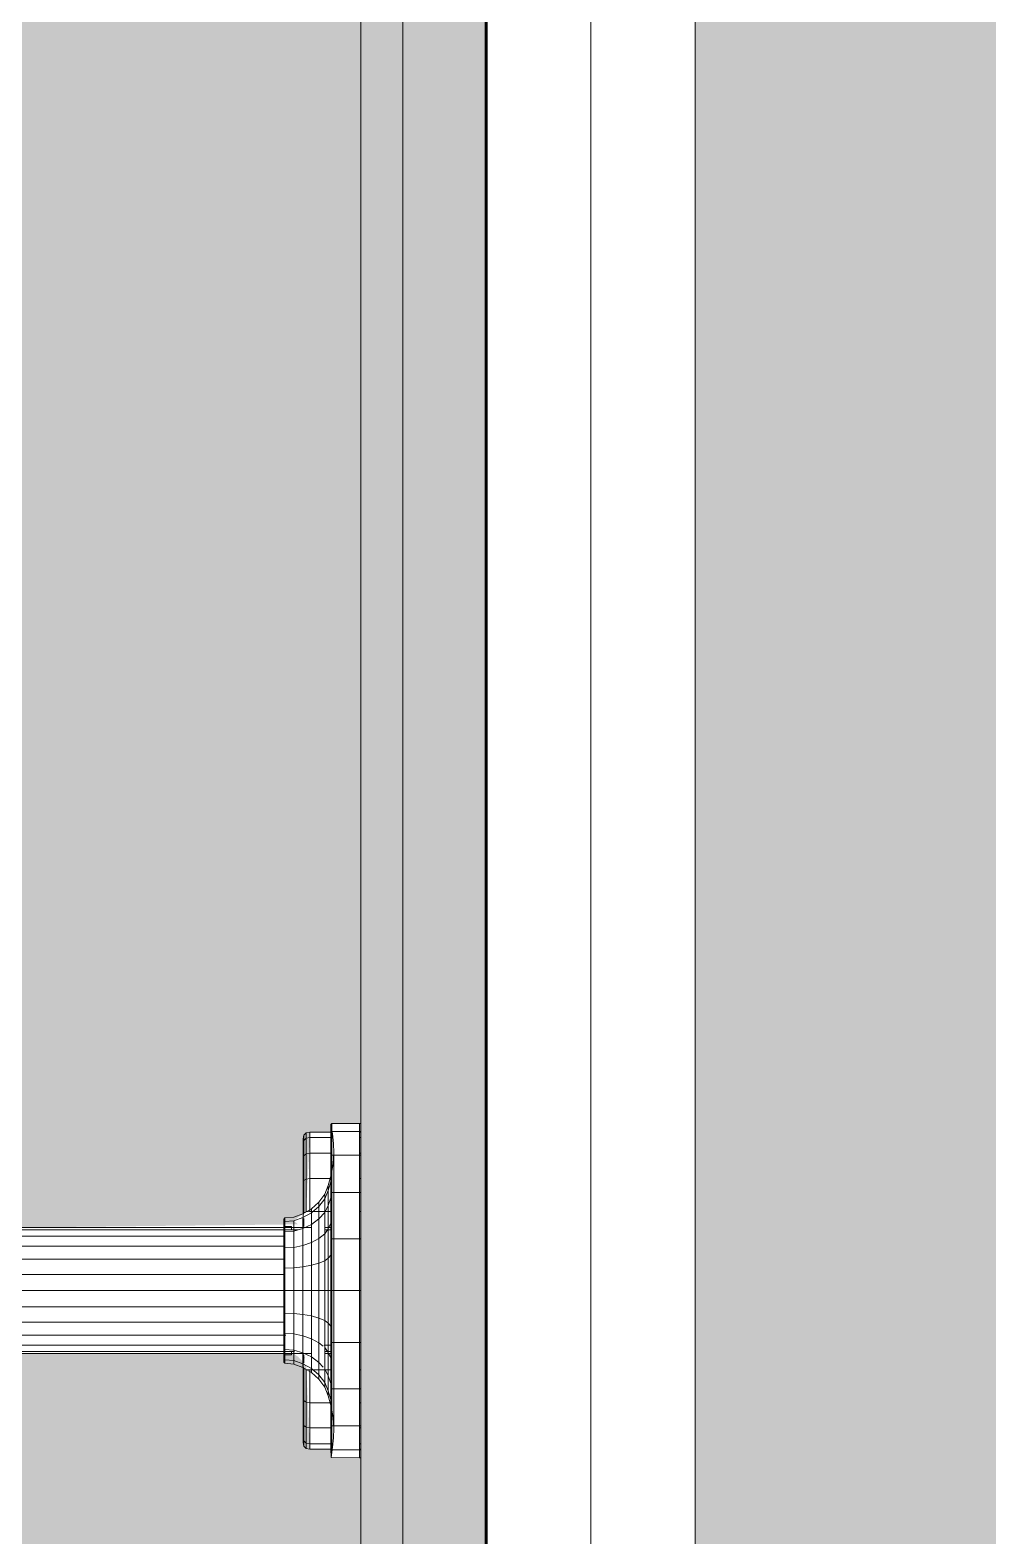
# Model space of a CAD drawing. Header units: inches. Extents: x -4105 to -1989, y 10980 to 12341.
# Drawn here: x -2922.05 to -2916.32, y 11464.13 to 11473.14 of the extents above; entities that cross this region are included whole.
import ezdxf

# ---------------------------------------------------------------- set-up
doc = ezdxf.new("R2010")
doc.units = ezdxf.units.IN
doc.header["$MEASUREMENT"] = 0
for name, color, linetype, lineweight in [('A-WALL', 113, 'Continuous', 18), ('A-WALL-PATT-1', 111, 'Continuous', 9), ('G-IMPT', 8, 'Continuous', 9), ('I-WALL-2', 2, 'Continuous', 60), ('P-SANR-FIXT', 6, 'Continuous', 9)]:
    doc.layers.add(name, color=color, linetype=linetype, lineweight=lineweight)
pattern_1 = [(0, (0, 0), (20.48, 5.12), [0.845, -14.515, 0.845, -14.515, -81.92]), (0, (0, 0), (20.48, 5.12), [-30.72, 0.845, -29.875, 0.845, -14.515, -35.84]), (0, (0, 0), (20.48, 5.12), [-76.8, 0.845, -9.395, 0.845, -24.755]), (120, (7.68, 2.56), (-14.67405, 15.1762003), [0.845, -14.515, 0.845, -14.515, -81.92]), (120, (7.68, 2.56), (-14.67405, 15.1762003), [-30.72, 0.845, -29.875, 0.845, -14.515, -35.84]), (120, (7.68, 2.56), (-14.67405, 15.1762003), [-76.8, 0.845, -9.395, 0.845, -24.755]), (240, (10.24, 12.8), (-5.80595, -20.2962003), [0.845, -14.515, 0.845, -14.515, -81.92]), (240, (10.24, 12.8), (-5.80595, -20.2962003), [-30.72, 0.845, -29.875, 0.845, -14.515, -35.84]), (240, (10.24, 12.8), (-5.80595, -20.2962003), [-76.8, 0.845, -9.395, 0.845, -24.755])]

# ---------------------------------------------------------------- blocks, each defined once
blk = doc.blocks.new('Plbg-Sink Wall Mounted-UH - T11839_dwg-791503-ENLARGED FLOOR PLAN - 1ST FLOOR PLAN - EAST')
at = {"layer": 'G-IMPT'}
for p, q in [((-4.5406, 1.0006), (-4.5477, 1.0006)), ((-4.5477, 0.9925), (-4.5477, 1.0006)), ((-4.5406, 1.0006), (-4.3707, 0.9981)), ((-4.5406, 0.9516), (-4.5406, 1.0006)), ((-4.3707, 0.9981), (-4.379, 0.9372)), ((-4.374, 0.9516), (-4.3707, 0.9981)), ((-4.3707, 0.9981), (-4.369, 0.9454)), ((-4.3707, 0.9981), (-4.369, 0.9454)), ((-4.5393, 0.9485), (-4.5489, 0.9485)), ((-4.5393, 0.9162), (-4.5489, 0.9162)), ((-4.5393, 0.9162), (-4.5489, 0.9162)), ((-4.5477, 0.9439), (-4.5477, 0.9516)), ((-4.5477, 0.9516), (-4.5406, 0.9516)), ((-4.5477, 0.9439), (-4.5477, 0.9516)), ((-4.5477, 0.9516), (-4.5406, 0.9516)), ((-4.5406, 0.9516), (-4.374, 0.9516)), ((-4.5406, 0.9516), (-4.5406, 0.8095)), ((-4.379, 0.9372), (-4.3847, 0.8809)), ((-4.374, 0.9516), (-4.369, 0.9454)), ((-4.374, 0.9516), (-4.374, 0.8095)), ((-4.374, 0.9516), (-4.374, 0.8095)), ((-4.374, 0.9516), (-4.369, 0.9454)), ((-4.369, 0.8042), (-4.374, 0.9516)), ((-4.374, 0.9516), (-4.369, 0.9454)), ((-4.2438, 0.9485), (-4.374, 0.9485)), ((-4.2438, 0.9162), (-4.374, 0.9162)), ((-4.369, 0.9454), (-4.369, 0.8042)), ((-4.369, 0.8042), (-4.369, 0.9454)), ((-4.2438, 0.9485), (-4.2216, 0.944)), ((-4.2438, 0.9485), (-4.2438, 0.9162)), ((-4.2438, 0.9162), (-4.2216, 0.9119)), ((-4.2438, 0.9162), (-4.2438, 0.8215)), ((-4.2438, 0.9162), (-4.2216, 0.9119)), ((-4.2216, 0.944), (-4.2082, 0.9306)), ((-4.2216, 0.9119), (-4.2216, 0.944)), ((-4.2216, 0.944), (-4.2216, 0.9119)), ((-4.2216, 0.9119), (-4.2216, 0.8176)), ((-4.2216, 0.9119), (-4.2082, 0.8989)), ((-4.2216, 0.8176), (-4.2216, 0.9119)), ((-4.2216, 0.9119), (-4.2082, 0.8989)), ((-4.2082, 0.9306), (-4.2038, 0.9082)), ((-4.2082, 0.9306), (-4.2082, 0.8989)), ((-4.2082, 0.9306), (-4.2082, 0.8989)), ((-4.2038, 0.8772), (-4.2038, 0.9082)), ((-4.2038, 0.9082), (-4.2038, 0.8772)), ((-4.2038, 0.9082), (-4.2038, 0.888)), ((-4.5393, 0.8215), (-4.5489, 0.8215)), ((-4.5393, 0.8215), (-4.5489, 0.8215)), ((-4.3847, 0.8809), (-4.3862, 0.8244)), ((-4.3862, 0.784), (-4.3862, 0.8244)), ((-4.3862, 0.8244), (-4.3822, 0.7583)), ((-4.3862, 0.8244), (-4.3862, 0.784)), ((-4.2438, 0.8215), (-4.374, 0.8215)), ((-4.2438, 0.8215), (-4.2216, 0.8176)), ((-4.2438, 0.8215), (-4.2438, 0.6707)), ((-4.2438, 0.8215), (-4.2216, 0.8176)), ((-4.2216, 0.8176), (-4.2216, 0.6675)), ((-4.2216, 0.8176), (-4.2082, 0.8059)), ((-4.2216, 0.6675), (-4.2216, 0.8176)), ((-4.2216, 0.8176), (-4.2082, 0.8059)), ((-4.2082, 0.8989), (-4.2038, 0.8772)), ((-4.2082, 0.8989), (-4.2082, 0.8059)), ((-4.2082, 0.8059), (-4.2082, 0.8989)), ((-4.2082, 0.8989), (-4.2038, 0.8772)), ((-4.2038, 0.8578), (-4.2038, 0.888)), ((-4.2038, 0.888), (-4.2038, 0.8578)), ((-4.2038, 0.8772), (-4.2038, 0.7865)), ((-4.2038, 0.7865), (-4.2038, 0.8772)), ((-4.2038, 0.8772), (-4.2038, 0.8578)), ((-4.2038, 0.8772), (-4.2038, 0.8578)), ((-4.2038, 0.3769), (-4.2038, 0.8578)), ((-4.2038, 0.8578), (-4.2038, 0.769)), ((-4.2038, 0.8578), (-4.2038, 0.3769)), ((-4.2038, 0.8578), (-4.2038, 0.769)), ((-4.5477, 0.8029), (-4.5477, 0.8095)), ((-4.5477, 0.8095), (-4.5406, 0.8095)), ((-4.5477, 0.8029), (-4.5477, 0.8095)), ((-4.5477, 0.8095), (-4.5406, 0.8095)), ((-4.5406, 0.8095), (-4.374, 0.8095)), ((-4.5406, 0.8095), (-4.5406, 0.5881)), ((-4.3862, 0.784), (-4.3862, 0.6669)), ((-4.3862, 0.6669), (-4.3862, 0.784)), ((-4.3822, 0.7583), (-4.3704, 0.6937)), ((-4.374, 0.8095), (-4.374, 0.5881)), ((-4.374, 0.8095), (-4.369, 0.8042)), ((-4.374, 0.8095), (-4.369, 0.8042)), ((-4.369, 0.5843), (-4.369, 0.8042)), ((-4.369, 0.8042), (-4.369, 0.5843)), ((-4.2082, 0.8059), (-4.2038, 0.7865)), ((-4.2082, 0.8059), (-4.2082, 0.658)), ((-4.2082, 0.658), (-4.2082, 0.8059)), ((-4.2082, 0.8059), (-4.2038, 0.7865)), ((-4.2038, 0.7865), (-4.2038, 0.6422)), ((-4.2038, 0.6422), (-4.2038, 0.7865)), ((-4.2038, 0.7865), (-4.2038, 0.769)), ((-4.2038, 0.7865), (-4.2038, 0.769)), ((-4.2038, 0.6279), (-4.2038, 0.769)), ((-4.2038, 0.769), (-4.2038, 0.3769)), ((-4.2038, 0.6279), (-4.2038, 0.769)), ((-4.2038, 0.3769), (-4.2038, 0.769)), ((-4.5393, 0.6707), (-4.5489, 0.6707)), ((-4.5393, 0.6707), (-4.5489, 0.6707)), ((-4.3862, 0.6669), (-4.3862, 0.4846)), ((-4.3862, 0.4846), (-4.3862, 0.6669)), ((-4.2438, 0.6707), (-4.374, 0.6707)), ((-4.3704, 0.6937), (-4.3533, 0.6293)), ((-4.3704, 0.6597), (-4.3704, 0.6937)), ((-4.3704, 0.6937), (-4.3704, 0.6597)), ((-4.3704, 0.6597), (-4.3533, 0.5985)), ((-4.3704, 0.6597), (-4.3704, 0.5612)), ((-4.3704, 0.5612), (-4.3704, 0.6597)), ((-4.3704, 0.6597), (-4.3533, 0.5985)), ((-4.2438, 0.6707), (-4.2216, 0.6675)), ((-4.2438, 0.6707), (-4.2438, 0.4743)), ((-4.2216, 0.6675), (-4.2216, 0.472)), ((-4.2216, 0.6675), (-4.2082, 0.658)), ((-4.2216, 0.6675), (-4.2082, 0.658)), ((-4.2082, 0.658), (-4.2038, 0.6422)), ((-4.2082, 0.658), (-4.2082, 0.4653)), ((-4.2082, 0.4653), (-4.2082, 0.658)), ((-4.2082, 0.658), (-4.2038, 0.6422)), ((-4.2038, 0.6422), (-4.2038, 0.4541)), ((-4.2038, 0.4541), (-4.2038, 0.6422)), ((-4.2038, 0.6422), (-4.2038, 0.6279)), ((-4.2038, 0.6422), (-4.2038, 0.6279)), ((-4.5477, 0.5834), (-4.5477, 0.5881)), ((-4.5477, 0.5881), (-4.5406, 0.5881)), ((-4.5477, 0.5834), (-4.5477, 0.5881)), ((-4.5477, 0.5881), (-4.5406, 0.5881)), ((-4.5406, 0.5881), (-4.374, 0.5881)), ((-4.5406, 0.5881), (-4.5406, 0.3092)), ((-4.374, 0.5881), (-4.369, 0.5843)), ((-4.374, 0.5881), (-4.369, 0.5843)), ((-4.374, 0.5881), (-4.374, 0.3092)), ((-4.3704, 0.5612), (-4.3533, 0.5091)), ((-4.3704, 0.5612), (-4.3704, 0.4077)), ((-4.3704, 0.4077), (-4.3704, 0.5612)), ((-4.3704, 0.5612), (-4.3533, 0.5091)), ((-4.369, 0.5843), (-4.369, 0.3072)), ((-4.369, 0.3769), (-4.369, 0.5843)), ((-4.3533, 0.6293), (-4.3323, 0.5773)), ((-4.3533, 0.5985), (-4.3533, 0.6293)), ((-4.3533, 0.6293), (-4.3533, 0.5985)), ((-4.3533, 0.5985), (-4.3323, 0.5491)), ((-4.3533, 0.5985), (-4.3533, 0.5091)), ((-4.3533, 0.5091), (-4.3533, 0.5985)), ((-4.3533, 0.5985), (-4.3323, 0.5491)), ((-4.3323, 0.5773), (-4.2975, 0.5302)), ((-4.3323, 0.5491), (-4.3323, 0.5773)), ((-4.3323, 0.5773), (-4.3323, 0.5491)), ((-4.3323, 0.5491), (-4.2975, 0.5043)), ((-4.3323, 0.5491), (-4.3323, 0.4671)), ((-4.3323, 0.4671), (-4.3323, 0.5491)), ((-4.3323, 0.5491), (-4.2975, 0.5043)), ((-4.2038, 0.444), (-4.2038, 0.6279)), ((-4.2038, 0.3769), (-4.2038, 0.6279)), ((-4.2038, 0.444), (-4.2038, 0.6279)), ((-4.2038, 0.3769), (-4.2038, 0.6279)), ((-4.5393, 0.4743), (-4.5489, 0.4743)), ((-4.5393, 0.4743), (-4.5489, 0.4743)), ((-4.3862, 0.4846), (-4.3862, 0.2547)), ((-4.3862, 0.3423), (-4.3862, 0.4846)), ((-4.2438, 0.4743), (-4.374, 0.4743)), ((-4.3533, 0.5091), (-4.3323, 0.4671)), ((-4.3533, 0.5091), (-4.3533, 0.3699)), ((-4.3533, 0.3769), (-4.3533, 0.5091)), ((-4.3533, 0.5091), (-4.3323, 0.4671)), ((-4.3323, 0.4671), (-4.3323, 0.3394)), ((-4.3236, 0.4575), (-4.2975, 0.429)), ((-4.2975, 0.5302), (-4.2527, 0.4902)), ((-4.2975, 0.5043), (-4.2975, 0.5302)), ((-4.2975, 0.5302), (-4.2975, 0.5043)), ((-4.2975, 0.5043), (-4.2527, 0.4662)), ((-4.2975, 0.5043), (-4.2975, 0.429)), ((-4.2975, 0.429), (-4.2975, 0.5043)), ((-4.2975, 0.5043), (-4.2527, 0.4662)), ((-4.2527, 0.4902), (-4.2012, 0.4594)), ((-4.2527, 0.4662), (-4.2527, 0.4902)), ((-4.2527, 0.4902), (-4.2527, 0.4662)), ((-4.2527, 0.4662), (-4.2012, 0.4369)), ((-4.2527, 0.4662), (-4.2527, 0.3966)), ((-4.2527, 0.4662), (-4.2012, 0.4369)), ((-4.2438, 0.4743), (-4.2216, 0.472)), ((-4.2216, 0.472), (-4.2082, 0.4653)), ((-4.2216, 0.472), (-4.2082, 0.4653)), ((-4.2082, 0.4653), (-4.2038, 0.4541)), ((-4.2082, 0.4653), (-4.2038, 0.4541)), ((-4.2038, 0.4541), (-4.2038, 0.3769)), ((-4.2038, 0.3769), (-4.2038, 0.4541)), ((-4.2012, 0.4594), (-4.1469, 0.4402)), ((-4.2012, 0.4369), (-4.2012, 0.4594)), ((-4.2012, 0.4594), (-4.2012, 0.4369)), ((-4.548, 0.3639), (-4.548, 0.3769)), ((-4.3323, 0.3769), (-4.374, 0.3769)), ((-4.3323, 0.3639), (-4.374, 0.3639)), ((-4.3704, 0.4077), (-4.3533, 0.3699)), ((-4.3704, 0.4077), (-4.3704, 0.2144)), ((-4.3704, 0.3769), (-4.3704, 0.4077)), ((-4.3704, 0.4077), (-4.3565, 0.3769)), ((-4.3533, 0.3699), (-4.3323, 0.3394)), ((-4.3533, 0.3699), (-4.3533, 0.1945)), ((-4.2975, 0.429), (-4.2527, 0.3966)), ((-4.2975, 0.429), (-4.2975, 0.3117)), ((-4.2527, 0.3966), (-4.2012, 0.3717)), ((-4.2527, 0.3966), (-4.2527, 0.2881)), ((-1.2172, 0.3769), (-4.2507, 0.3769)), ((-4.2082, 0.4315), (-4.2082, 0.3845)), ((-4.2082, 0.3845), (-4.2082, 0.4315)), ((-4.2038, 0.3769), (-4.2038, 0.444)), ((-4.2038, 0.3769), (-4.2038, 0.444)), ((-4.2038, 0.3769), (-4.2038, 0.444)), ((-4.2038, 0.3769), (-4.2038, 0.444)), ((-4.2012, 0.4369), (-4.1469, 0.4186)), ((-4.2012, 0.4369), (-4.2012, 0.3717)), ((-4.2012, 0.4369), (-4.1469, 0.4186)), ((-4.2012, 0.3717), (-4.1469, 0.3561)), ((-4.2012, 0.3717), (-4.2012, 0.27)), ((-1.2153, 0.3639), (-4.1522, 0.3639)), ((-4.1469, 0.4402), (-4.0933, 0.4346)), ((-4.1469, 0.4186), (-4.1469, 0.4402)), ((-4.1469, 0.4402), (-4.1469, 0.4186)), ((-4.1469, 0.4186), (-4.0933, 0.4133)), ((-4.1469, 0.4186), (-4.1469, 0.3561)), ((-4.1469, 0.3769), (-4.1469, 0.4186)), ((-4.1469, 0.4186), (-4.0933, 0.4133)), ((-4.1328, 0.3643), (-4.1328, 0.3831)), ((-4.0942, 0.3831), (-4.1328, 0.3831)), ((-4.0942, 0.3643), (-4.1328, 0.3643)), ((-4.0876, 0.3892), (-4.0942, 0.3831)), ((-4.0942, 0.3643), (-4.0942, 0.3831)), ((-4.0876, 0.3701), (-4.0942, 0.3643)), ((-4.0933, 0.4346), (-4.0876, 0.4285)), ((-4.0933, 0.4133), (-4.0933, 0.4346)), ((-4.0933, 0.4346), (-4.0933, 0.4133)), ((-4.0933, 0.4346), (-4.0876, 0.4075)), ((-4.0933, 0.4133), (-4.0933, 0.3516)), ((-4.0933, 0.4133), (-4.0876, 0.4075)), ((-4.0933, 0.4133), (-4.0876, 0.4075)), ((-4.0933, 0.3769), (-4.0933, 0.4133)), ((-4.0876, 0.4075), (-4.0876, 0.4285)), ((-4.0876, 0.4285), (-4.0876, 0.4075)), ((-4.0876, 0.3892), (-4.0876, 0.4285)), ((-4.0876, 0.3769), (-4.0876, 0.4075)), ((-4.0876, 0.4075), (-4.0876, 0.3466)), ((-4.0876, 0.4075), (-4.0876, 0.3701)), ((-4.0876, 0.4075), (-4.0876, 0.3769)), ((-4.0876, 0.3701), (-4.0876, 0.3892)), ((-4.0876, 0.3892), (-4.0876, 0.3701)), ((-4.0876, 0.3701), (-4.0876, 0.3149)), ((-4.5477, 0.3067), (-4.5477, 0.3092)), ((-4.5477, 0.3092), (-4.5406, 0.3092)), ((-4.5477, 0.2906), (-4.5477, 0.3067)), ((-4.5406, 0.3092), (-4.374, 0.3092)), ((-4.5406, 0.3092), (-4.5406, 0)), ((-4.3298, 0.3264), (-4.374, 0.3264)), ((-4.374, 0.3092), (-4.369, 0.3072)), ((-4.374, 0.3092), (-4.374, 0)), ((-4.369, 0.3072), (-4.369, 0)), ((-4.3323, 0.3394), (-4.3323, 0.1784)), ((-4.3236, 0.3324), (-4.2975, 0.3117)), ((-4.2975, 0.3117), (-4.2527, 0.2881)), ((-4.2975, 0.3117), (-4.2975, 0.1638)), ((-4.2527, 0.2881), (-4.2012, 0.27)), ((-4.2527, 0.2881), (-4.2527, 0.1515)), ((-4.1469, 0.3561), (-4.0933, 0.3516)), ((-4.1469, 0.3561), (-4.1469, 0.2587)), ((-4.0876, 0.3149), (-4.0942, 0.3099)), ((-4.0933, 0.3516), (-4.0876, 0.3466)), ((-4.0933, 0.3516), (-4.0933, 0.2555)), ((-1.2135, 0.3264), (-4.0933, 0.3264)), ((-4.0876, 0.3466), (-4.0876, 0.2518)), ((-4.0876, 0.3466), (-4.0876, 0.3149)), ((-4.0876, 0.3149), (-4.0876, 0.2288)), ((-4.3862, 0.2547), (-4.3862, 0)), ((-4.3704, 0.2144), (-4.3533, 0.1945)), ((-4.3704, 0.2144), (-4.3704, 0)), ((-4.3533, 0.1945), (-4.3323, 0.1784)), ((-4.3533, 0.1945), (-4.3533, 0)), ((-4.2012, 0.27), (-4.1469, 0.2587)), ((-4.2012, 0.27), (-4.2012, 0.142)), ((-4.1469, 0.2587), (-4.0933, 0.2555)), ((-4.1469, 0.2587), (-4.1469, 0.136)), ((-1.212, 0.2664), (-4.0992, 0.2664)), ((-4.0876, 0.2288), (-4.0942, 0.2252)), ((-4.0933, 0.2555), (-4.0876, 0.2518)), ((-4.0933, 0.2555), (-4.0933, 0.1343)), ((-1.2109, 0.1885), (-4.0933, 0.1885)), ((-4.0876, 0.2518), (-4.0876, 0.1324)), ((-4.0876, 0.2518), (-4.0876, 0.2288)), ((-4.0876, 0.2288), (-4.0876, 0.1203)), ((-4.3323, 0.1784), (-4.2975, 0.1638)), ((-4.3323, 0.1784), (-4.3323, 0)), ((-4.2975, 0.1638), (-4.2527, 0.1515)), ((-4.2975, 0.1638), (-4.2975, 0)), ((-4.2527, 0.1515), (-4.2012, 0.142)), ((-4.2527, 0.1515), (-4.2527, 0)), ((-4.2012, 0.142), (-4.1469, 0.136)), ((-4.2012, 0.142), (-4.2012, 0)), ((-4.1469, 0.136), (-4.0933, 0.1343)), ((-4.1469, 0.136), (-4.1469, 0)), ((-4.0876, 0.1203), (-4.0942, 0.1184)), ((-4.0933, 0.1343), (-4.0876, 0.1324)), ((-4.0933, 0.1343), (-4.0933, 0)), ((-4.0876, 0.1324), (-4.0933, 0)), ((-1.2101, 0.0975), (-4.0933, 0.0975)), ((-4.0876, 0.1324), (-4.0876, 0)), ((-4.0876, 0.1324), (-4.0876, 0.1203)), ((-4.0876, 0.1203), (-4.0876, 0)), ((-4.2527, 0), (-4.2012, 0)), ((-4.2012, 0), (-4.1469, 0)), ((-4.2012, 0), (-4.2012, -0.142)), ((-4.1469, 0), (-4.0933, 0)), ((-4.1469, 0), (-4.1469, -0.136)), ((-4.0876, 0), (-4.0942, 0)), ((-4.0933, 0), (-4.0933, -0.1343)), ((-4.0933, 0), (-4.0876, 0)), ((-1.2099, 0), (-4.0933, 0)), ((-4.0876, 0), (-4.0876, -0.1324)), ((-4.0876, 0), (-4.0876, -0.1203)), ((-4.5477, 0), (-4.5406, 0)), ((-4.5406, 0), (-4.374, 0)), ((-4.5406, 0), (-4.5406, -0.3092)), ((-4.3862, 0), (-4.3862, -0.2547)), ((-4.374, 0), (-4.369, 0)), ((-4.374, 0), (-4.374, -0.3092)), ((-4.3704, 0), (-4.3533, 0)), ((-4.3704, 0), (-4.3704, -0.2144)), ((-4.369, 0), (-4.369, -0.3072)), ((-4.3533, 0), (-4.3323, 0)), ((-4.3533, 0), (-4.3533, -0.1945)), ((-4.3323, 0), (-4.2975, 0)), ((-4.3323, 0), (-4.3323, -0.1784)), ((-4.2975, 0), (-4.2527, 0)), ((-4.2975, 0), (-4.2975, -0.1638)), ((-4.2527, 0), (-4.2527, -0.1515)), ((-4.3533, -0.1945), (-4.3323, -0.1784)), ((-4.3323, -0.1784), (-4.2975, -0.1638)), ((-4.3323, -0.1784), (-4.3323, -0.3394)), ((-4.2975, -0.1638), (-4.2527, -0.1515)), ((-4.2975, -0.1638), (-4.2975, -0.3117)), ((-4.2527, -0.1515), (-4.2012, -0.142)), ((-4.2527, -0.1515), (-4.2527, -0.2881)), ((-4.2012, -0.142), (-4.1469, -0.136)), ((-4.2012, -0.142), (-4.2012, -0.27)), ((-4.1469, -0.136), (-4.0933, -0.1343)), ((-4.1469, -0.136), (-4.1469, -0.2587)), ((-4.0876, -0.1203), (-4.0942, -0.1184)), ((-1.2101, -0.0975), (-4.0933, -0.0975)), ((-4.0933, -0.1343), (-4.0876, -0.1324)), ((-4.0933, -0.1343), (-4.0933, -0.2555)), ((-4.0876, -0.1203), (-4.0876, -0.2288)), ((-4.0876, -0.1324), (-4.0876, -0.1203)), ((-4.0876, -0.1324), (-4.0876, -0.2518)), ((-4.3862, -0.2547), (-4.3862, -0.4846)), ((-4.3704, -0.2144), (-4.3533, -0.1945)), ((-4.3704, -0.2144), (-4.3704, -0.4077)), ((-4.3533, -0.1945), (-4.3533, -0.3699)), ((-4.2527, -0.2881), (-4.2012, -0.27)), ((-4.2012, -0.27), (-4.1469, -0.2587)), ((-4.2012, -0.27), (-4.2012, -0.3717)), ((-4.1469, -0.2587), (-4.0933, -0.2555)), ((-4.1469, -0.2587), (-4.1469, -0.3561)), ((-4.0876, -0.2288), (-4.0942, -0.2252)), ((-1.2109, -0.1885), (-4.0933, -0.1885)), ((-4.0933, -0.2555), (-4.0876, -0.2518)), ((-4.0933, -0.2555), (-4.0933, -0.3516)), ((-1.212, -0.2664), (-4.0933, -0.2664)), ((-4.0876, -0.2288), (-4.0876, -0.3149)), ((-4.0876, -0.2518), (-4.0876, -0.2288)), ((-4.0876, -0.2518), (-4.0876, -0.3466)), ((-4.5477, -0.2906), (-4.5477, -0.3067)), ((-4.5477, -0.3067), (-4.5477, -0.3092)), ((-4.5477, -0.3092), (-4.5406, -0.3092)), ((-4.5406, -0.3092), (-4.374, -0.3092)), ((-4.5406, -0.3092), (-4.5406, -0.5881)), ((-4.3862, -0.4846), (-4.3862, -0.3092)), ((-4.374, -0.3092), (-4.369, -0.3072)), ((-4.374, -0.3092), (-4.374, -0.5881)), ((-4.369, -0.3072), (-4.369, -0.5843)), ((-4.3533, -0.3699), (-4.3323, -0.3394)), ((-4.3323, -0.3394), (-4.2975, -0.3117)), ((-4.3323, -0.3394), (-4.3323, -0.4671)), ((-4.2975, -0.3117), (-4.2527, -0.2881)), ((-4.2975, -0.3117), (-4.2975, -0.429)), ((-4.2527, -0.2881), (-4.2527, -0.3966)), ((-4.2012, -0.3717), (-4.1469, -0.3561)), ((-4.1469, -0.3561), (-4.0933, -0.3516)), ((-4.1469, -0.3561), (-4.1469, -0.4186)), ((-4.0876, -0.3149), (-4.0942, -0.3099)), ((-1.2135, -0.3264), (-4.0933, -0.3264)), ((-4.0933, -0.3516), (-4.0876, -0.3466)), ((-4.0933, -0.3516), (-4.0933, -0.4133)), ((-4.0876, -0.3149), (-4.0876, -0.3701)), ((-4.0876, -0.3466), (-4.0876, -0.3149)), ((-4.0876, -0.3466), (-4.0876, -0.4075)), ((-4.548, -0.3769), (-4.548, -0.3639)), ((-4.3323, -0.3639), (-4.374, -0.3639)), ((-4.3323, -0.3769), (-4.374, -0.3769)), ((-4.369, -0.5843), (-4.3728, -0.3769)), ((-4.3704, -0.4077), (-4.3533, -0.3699)), ((-4.3704, -0.4077), (-4.3565, -0.3769)), ((-4.3704, -0.4077), (-4.3704, -0.3769)), ((-4.3704, -0.4077), (-4.3704, -0.5612)), ((-4.3704, -0.5612), (-4.3704, -0.4077)), ((-4.369, -0.5843), (-4.369, -0.3769)), ((-4.3533, -0.3699), (-4.3533, -0.5091)), ((-4.3533, -0.5091), (-4.3533, -0.3769)), ((-4.3323, -0.4671), (-4.2975, -0.429)), ((-4.2975, -0.429), (-4.2527, -0.3966)), ((-4.2975, -0.429), (-4.2975, -0.5043)), ((-4.2975, -0.5043), (-4.2975, -0.429)), ((-4.2527, -0.3966), (-4.2012, -0.3717)), ((-4.2527, -0.3966), (-4.2527, -0.4662)), ((-4.2527, -0.4662), (-4.2012, -0.4369)), ((-1.2172, -0.3769), (-4.2507, -0.3769)), ((-4.2082, -0.3845), (-4.2082, -0.4315)), ((-4.2082, -0.4315), (-4.2082, -0.3845)), ((-4.2038, -0.3769), (-4.2038, -0.4541)), ((-4.2038, -0.4541), (-4.2038, -0.3769)), ((-4.2038, -0.3769), (-4.2038, -0.8578)), ((-4.2038, -0.8578), (-4.2038, -0.3769)), ((-4.2038, -0.3769), (-4.2038, -0.444)), ((-4.2038, -0.3769), (-4.2038, -0.444)), ((-4.2038, -0.3769), (-4.2038, -0.6279)), ((-4.2038, -0.3769), (-4.2038, -0.769)), ((-4.2038, -0.3769), (-4.2038, -0.444)), ((-4.2038, -0.3769), (-4.2038, -0.444)), ((-4.2038, -0.3769), (-4.2038, -0.6279)), ((-4.2038, -0.3769), (-4.2038, -0.769)), ((-4.2038, -0.444), (-4.2038, -0.6279)), ((-4.2038, -0.444), (-4.2038, -0.6279)), ((-4.2012, -0.3717), (-4.2012, -0.4369)), ((-4.2012, -0.4369), (-4.1469, -0.4186)), ((-4.2012, -0.4594), (-4.1469, -0.4402)), ((-1.2153, -0.3639), (-4.174, -0.3639)), ((-4.1469, -0.4186), (-4.1469, -0.3769)), ((-4.1469, -0.4186), (-4.0933, -0.4133)), ((-4.1469, -0.4186), (-4.0933, -0.4133)), ((-4.1469, -0.4402), (-4.0933, -0.4346)), ((-4.1328, -0.3643), (-4.1328, -0.3831)), ((-4.0942, -0.3643), (-4.1328, -0.3643)), ((-4.0942, -0.3831), (-4.1328, -0.3831)), ((-4.0876, -0.3701), (-4.0942, -0.3643)), ((-4.0942, -0.3643), (-4.0942, -0.3831)), ((-4.0876, -0.3892), (-4.0942, -0.3831)), ((-4.0933, -0.4133), (-4.0933, -0.3769)), ((-4.0933, -0.4133), (-4.0933, -0.3769)), ((-4.0933, -0.4133), (-4.0876, -0.4075)), ((-4.0933, -0.4133), (-4.0876, -0.4075)), ((-4.0933, -0.4133), (-4.0876, -0.4075)), ((-4.0876, -0.4075), (-4.0933, -0.4346)), ((-4.0933, -0.4346), (-4.0933, -0.4133)), ((-4.0933, -0.4346), (-4.0933, -0.4133)), ((-4.0933, -0.4133), (-4.0933, -0.4346)), ((-4.0933, -0.4346), (-4.0876, -0.4285)), ((-4.0933, -0.4346), (-4.0876, -0.4285)), ((-4.0876, -0.3701), (-4.0876, -0.3892)), ((-4.0876, -0.3892), (-4.0876, -0.3701)), ((-4.0876, -0.4075), (-4.0876, -0.3701)), ((-4.0876, -0.4075), (-4.0876, -0.3769)), ((-4.0876, -0.4075), (-4.0876, -0.3769)), ((-4.0876, -0.4285), (-4.0876, -0.3892)), ((-4.0876, -0.4075), (-4.0876, -0.4285)), ((-4.0876, -0.4285), (-4.0876, -0.4075)), ((-4.5393, -0.4743), (-4.5489, -0.4743)), ((-4.5393, -0.4743), (-4.5489, -0.4743)), ((-4.3862, -0.4846), (-4.3862, -0.6669)), ((-4.3862, -0.6669), (-4.3862, -0.4846)), ((-4.2438, -0.4743), (-4.374, -0.4743)), ((-4.3704, -0.5612), (-4.3533, -0.5091)), ((-4.3704, -0.5612), (-4.3533, -0.5091)), ((-4.3533, -0.5091), (-4.3323, -0.4671)), ((-4.3533, -0.5091), (-4.3323, -0.4671)), ((-4.3533, -0.5091), (-4.3533, -0.5985)), ((-4.3533, -0.5985), (-4.3533, -0.5091)), ((-4.3323, -0.4671), (-4.3323, -0.5491)), ((-4.3323, -0.5491), (-4.3323, -0.4671)), ((-4.3323, -0.5491), (-4.2975, -0.5043)), ((-4.3323, -0.5491), (-4.2975, -0.5043)), ((-4.3323, -0.5773), (-4.2975, -0.5302)), ((-4.2975, -0.5043), (-4.2527, -0.4662)), ((-4.2975, -0.5043), (-4.2527, -0.4662)), ((-4.2975, -0.5302), (-4.2527, -0.4902)), ((-4.2975, -0.5043), (-4.2975, -0.5302)), ((-4.2975, -0.5302), (-4.2975, -0.5043)), ((-4.2527, -0.4902), (-4.2012, -0.4594)), ((-4.2527, -0.4662), (-4.2527, -0.4902)), ((-4.2527, -0.4902), (-4.2527, -0.4662)), ((-4.2438, -0.4743), (-4.2216, -0.472)), ((-4.2438, -0.4743), (-4.2438, -0.6707)), ((-4.2216, -0.472), (-4.2082, -0.4653)), ((-4.2216, -0.472), (-4.2082, -0.4653)), ((-4.2216, -0.472), (-4.2216, -0.6675)), ((-4.2082, -0.4653), (-4.2038, -0.4541)), ((-4.2082, -0.4653), (-4.2038, -0.4541)), ((-4.2082, -0.4653), (-4.2082, -0.658)), ((-4.2082, -0.658), (-4.2082, -0.4653)), ((-4.2038, -0.4541), (-4.2038, -0.6422)), ((-4.2038, -0.6422), (-4.2038, -0.4541)), ((-4.5477, -0.5834), (-4.5477, -0.5881)), ((-4.5477, -0.5834), (-4.5477, -0.5881)), ((-4.5477, -0.5881), (-4.5406, -0.5881)), ((-4.5477, -0.5881), (-4.5406, -0.5881)), ((-4.5406, -0.5881), (-4.374, -0.5881)), ((-4.5406, -0.5881), (-4.5406, -0.8095)), ((-4.374, -0.5881), (-4.369, -0.5843)), ((-4.374, -0.5881), (-4.369, -0.5843)), ((-4.369, -0.5843), (-4.374, -0.8095)), ((-4.374, -0.5881), (-4.374, -0.8095)), ((-4.3704, -0.5612), (-4.3704, -0.6597)), ((-4.3704, -0.6597), (-4.3704, -0.5612)), ((-4.3704, -0.6597), (-4.3533, -0.5985)), ((-4.3704, -0.6597), (-4.3533, -0.5985)), ((-4.3704, -0.6937), (-4.3533, -0.6293)), ((-4.369, -0.8042), (-4.369, -0.5843)), ((-4.369, -0.5843), (-4.369, -0.8042)), ((-4.3533, -0.5985), (-4.3323, -0.5491)), ((-4.3533, -0.5985), (-4.3323, -0.5491)), ((-4.3533, -0.6293), (-4.3323, -0.5773)), ((-4.3533, -0.5985), (-4.3533, -0.6293)), ((-4.3533, -0.6293), (-4.3533, -0.5985)), ((-4.3323, -0.5491), (-4.3323, -0.5773)), ((-4.3323, -0.5773), (-4.3323, -0.5491)), ((-4.2038, -0.6422), (-4.2038, -0.6279)), ((-4.2038, -0.6422), (-4.2038, -0.6279)), ((-4.2038, -0.6279), (-4.2038, -0.769)), ((-4.2038, -0.6279), (-4.2038, -0.769)), ((-4.5393, -0.6707), (-4.5489, -0.6707)), ((-4.5393, -0.6707), (-4.5489, -0.6707)), ((-4.3862, -0.6669), (-4.3862, -0.784)), ((-4.3862, -0.784), (-4.3862, -0.6669)), ((-4.3822, -0.7583), (-4.3704, -0.6937)), ((-4.2438, -0.6707), (-4.374, -0.6707)), ((-4.3704, -0.6597), (-4.3704, -0.6937)), ((-4.3704, -0.6937), (-4.3704, -0.6597)), ((-4.2438, -0.6707), (-4.2216, -0.6675)), ((-4.2438, -0.6707), (-4.2438, -0.8215)), ((-4.2216, -0.6675), (-4.2082, -0.658)), ((-4.2216, -0.6675), (-4.2082, -0.658)), ((-4.2216, -0.6675), (-4.2216, -0.8176)), ((-4.2216, -0.8176), (-4.2216, -0.6675)), ((-4.2082, -0.658), (-4.2038, -0.6422)), ((-4.2082, -0.658), (-4.2038, -0.6422)), ((-4.2082, -0.658), (-4.2082, -0.8059)), ((-4.2082, -0.8059), (-4.2082, -0.658)), ((-4.2038, -0.6422), (-4.2038, -0.7865)), ((-4.2038, -0.7865), (-4.2038, -0.6422)), ((-4.5477, -0.8029), (-4.5477, -0.8095)), ((-4.5477, -0.8029), (-4.5477, -0.8095)), ((-4.5477, -0.8095), (-4.5406, -0.8095)), ((-4.5477, -0.8095), (-4.5406, -0.8095)), ((-4.5406, -0.8095), (-4.374, -0.8095)), ((-4.5406, -0.8095), (-4.5406, -0.9516)), ((-4.3862, -0.8244), (-4.3822, -0.7583)), ((-4.3862, -0.784), (-4.3862, -0.8244)), ((-4.3862, -0.8244), (-4.3862, -0.784)), ((-4.374, -0.8095), (-4.369, -0.8042)), ((-4.374, -0.8095), (-4.369, -0.8042)), ((-4.374, -0.8095), (-4.374, -0.9516)), ((-4.369, -0.9454), (-4.369, -0.8042)), ((-4.369, -0.8042), (-4.369, -0.9454)), ((-4.2216, -0.8176), (-4.2082, -0.8059)), ((-4.2216, -0.8176), (-4.2082, -0.8059)), ((-4.2082, -0.8059), (-4.2038, -0.7865)), ((-4.2082, -0.8059), (-4.2038, -0.7865)), ((-4.2082, -0.8059), (-4.2082, -0.8989)), ((-4.2082, -0.8989), (-4.2082, -0.8059)), ((-4.2038, -0.7865), (-4.2038, -0.769)), ((-4.2038, -0.7865), (-4.2038, -0.769)), ((-4.2038, -0.8578), (-4.2038, -0.769)), ((-4.2038, -0.8578), (-4.2038, -0.769)), ((-4.2038, -0.7865), (-4.2038, -0.8772)), ((-4.2038, -0.8772), (-4.2038, -0.7865)), ((-4.5393, -0.8215), (-4.5489, -0.8215)), ((-4.5393, -0.8215), (-4.5489, -0.8215)), ((-4.3847, -0.8809), (-4.3862, -0.8244)), ((-4.379, -0.9372), (-4.3847, -0.8809)), ((-4.2438, -0.8215), (-4.374, -0.8215)), ((-4.2438, -0.8215), (-4.2216, -0.8176)), ((-4.2438, -0.8215), (-4.2216, -0.8176)), ((-4.2438, -0.8215), (-4.2438, -0.9162)), ((-4.2216, -0.8176), (-4.2216, -0.9119)), ((-4.2216, -0.9119), (-4.2216, -0.8176)), ((-4.2216, -0.9119), (-4.2082, -0.8989)), ((-4.2216, -0.9119), (-4.2082, -0.8989)), ((-4.2082, -0.8989), (-4.2038, -0.8772)), ((-4.2082, -0.8989), (-4.2038, -0.8772)), ((-4.2082, -0.8989), (-4.2082, -0.9306)), ((-4.2082, -0.9306), (-4.2082, -0.8989)), ((-4.2038, -0.8772), (-4.2038, -0.8578)), ((-4.2038, -0.8772), (-4.2038, -0.8578)), ((-4.2038, -0.8578), (-4.2038, -0.888)), ((-4.2038, -0.888), (-4.2038, -0.8578)), ((-4.2038, -0.8772), (-4.2038, -0.9082)), ((-4.2038, -0.9082), (-4.2038, -0.8772)), ((-4.2038, -0.9082), (-4.2038, -0.888)), ((-4.5393, -0.9162), (-4.5489, -0.9162)), ((-4.5393, -0.9162), (-4.5489, -0.9162)), ((-4.5393, -0.9485), (-4.5489, -0.9485)), ((-4.5477, -0.9439), (-4.5477, -0.9516)), ((-4.5477, -0.9439), (-4.5477, -0.9516)), ((-4.5477, -0.9516), (-4.5406, -0.9516)), ((-4.5477, -0.9516), (-4.5406, -0.9516)), ((-4.5406, -0.9516), (-4.374, -0.9516)), ((-4.5406, -0.9516), (-4.5406, -1.0006)), ((-4.369, -0.9941), (-4.379, -0.9372)), ((-4.2438, -0.9162), (-4.374, -0.9162)), ((-4.374, -0.9516), (-4.369, -0.9454)), ((-4.374, -0.9516), (-4.369, -0.9454)), ((-4.369, -0.9454), (-4.374, -1.0006)), ((-4.2438, -0.9485), (-4.374, -0.9485)), ((-4.374, -0.9516), (-4.374, -1.0006)), ((-4.369, -0.9454), (-4.369, -0.9941)), ((-4.369, -0.9941), (-4.369, -0.9454)), ((-4.2438, -0.9162), (-4.2216, -0.9119)), ((-4.2438, -0.9162), (-4.2216, -0.9119)), ((-4.2438, -0.9162), (-4.2438, -0.9485)), ((-4.2438, -0.9485), (-4.2216, -0.944)), ((-4.2216, -0.9119), (-4.2216, -0.944)), ((-4.2216, -0.944), (-4.2216, -0.9119)), ((-4.2216, -0.944), (-4.2082, -0.9306)), ((-4.2082, -0.9306), (-4.2038, -0.9082)), ((-4.5477, -0.9925), (-4.5477, -1.0006)), ((-4.5477, -1.0006), (-4.5406, -1.0006)), ((-4.5406, -1.0006), (-4.374, -1.0006)), ((-4.374, -1.0006), (-4.369, -0.9941))]:
    blk.add_line(p, q, dxfattribs=at)
blk = doc.blocks.new('Plbg-Sink Wall Mounted-UH - Sink-403447-ENLARGED FLOOR PLAN - 1ST FLOOR PLAN - EAST')
at = {"layer": 'P-SANR-FIXT'}
h = blk.add_hatch(color=256, dxfattribs=at)
h.paths.add_polyline_path([(12, -18), (12, -0.75), (-12, -0.75), (-12, -18), (8.864, -18)], flags=0)
h.paths.add_polyline_path([(12, 0), (-12, 0), (-12, -0.5), (12, -0.5)], flags=0)
h.paths.add_polyline_path([(0.4369, -1.0977), (0.3966, -1.0842), (0.3966, -1.0977)], flags=0)
h.paths.add_polyline_path([(8.9425, -3.919), (8.9025, -4.3336), (8.8377, -4.5535), (8.3371, -5.0079), (7.713, -5.0805), (7.4535, -4.9632), (7.3677, -4.8977), (6.3708, -5.8973), (6.7141, -6.3634), (7.2504, -7.6314), (7.4367, -9), (7.2504, -10.3686), (6.7006, -11.6685), (5.8149, -12.8346), (4.6379, -13.8084), (3.2284, -14.5412), (1.6572, -14.996), (0.003, -15.1502), (-1.6511, -14.996), (-3.2223, -14.5412), (-4.6318, -13.8084), (-5.8089, -12.8346), (-6.6945, -11.6685), (-7.2443, -10.3686), (-7.4307, -9), (-7.2443, -7.6314), (-6.6945, -6.3315), (-5.8089, -5.1654), (-4.6318, -4.1916), (-3.2223, -3.4588), (-1.6511, -3.004), (-0.3769, -2.8837), (-0.3966, -1.1265), (-0.4186, -1.152), (-0.4743, -1.0774), (-0.9485, -1.0552), (-0.9516, -0.9249), (-1.0006, -0.9249), (-1.0006, -0.7584), (1.0006, -0.7597), (0.9981, -0.9283), (0.9485, -0.9283), (0.9485, -1.0552), (0.4485, -1.0774), (0.3956, -1.1254), (0.3769, -1.152), (0.3769, -2.8846), (1.6572, -3.004), (3.2284, -3.4588), (4.6379, -4.1916), (5.8808, -5.2521), (6.1431, -5.5975), (7.1002, -4.6241), (6.9321, -4.2324), (6.9087, -4.1251), (6.9454, -3.8271), (7.0376, -3.5804), (7.5108, -3.1528), (8.1349, -3.0802), (8.3944, -3.1975), (8.5, -3.2731), (8.6531, -3.3512), (8.9122, -3.919), (8.9371, -3.9084)], flags=0)
blk.add_hatch(color=256, dxfattribs=at).paths.add_polyline_path([(12, -0.5), (-12, -0.5), (-12, -0.75), (12, -0.75)], flags=0)
for p, q in [((12, -0.5), (-12, -0.5)), ((-12, -0.75), (12, -0.75))]:
    blk.add_line(p, q, dxfattribs=at)
at = {"rotation": 270.0000000000001}
blk.add_blockref('Plbg-Sink Wall Mounted-UH - T11839_dwg-791503-ENLARGED FLOOR PLAN - 1ST FLOOR PLAN - EAST', (0, -5.2989), dxfattribs=at)

msp = doc.modelspace()

# ---------------------------------------------------------------- hatches: boundary and pattern name
at = {"layer": 'A-WALL-PATT-1'}
h = msp.add_hatch(dxfattribs=at)
h.set_pattern_fill('FP_1', color=256, style=0, pattern_type=2)
h.set_pattern_definition(pattern_1)
h.paths.add_polyline_path([(-2918.6987, 11285.2894), (-2918.6987, 11404.8519), (-2919.3237, 11404.8519), (-2919.3237, 11285.2894)], flags=0)
h.paths.add_polyline_path([(-2919.3237, 11408.3519), (-2918.6987, 11408.3519), (-2918.6987, 11445.2269), (-2919.3237, 11445.2269), (-2919.3237, 11408.9769)], flags=0)
h.paths.add_polyline_path([(-2919.3237, 11449.9769), (-2918.6987, 11449.9769), (-2918.6987, 11541.2269), (-2919.3237, 11541.2269), (-2919.3237, 11450.6019)], flags=0)
h.paths.add_polyline_path([(-2919.3237, 11544.7269), (-2918.6987, 11544.7269), (-2918.6987, 11643.9644), (-2919.3237, 11643.9644), (-2919.3237, 11545.3519)], flags=0)
h.paths.add_polyline_path([(-2918.6987, 11648.7144), (-2918.6987, 11649.3394), (-2919.3237, 11649.3394), (-2919.3237, 11648.7144)], flags=0)
h = msp.add_hatch(dxfattribs=at)
h.set_pattern_fill('FP_1', color=256, style=0, pattern_type=2)
h.set_pattern_definition(pattern_1)
h.paths.add_polyline_path([(-2918.0737, 11285.2894), (-2918.0737, 11404.8519), (-2918.6987, 11404.8519), (-2918.6987, 11285.2894)], flags=0)
h.paths.add_polyline_path([(-2918.6987, 11408.3519), (-2918.0737, 11408.3519), (-2918.0737, 11445.8519), (-2918.6987, 11445.8519), (-2918.6987, 11410.5574)], flags=0)
h.paths.add_polyline_path([(-2918.0737, 11449.3519), (-2918.0737, 11541.2269), (-2918.6987, 11541.2269), (-2918.6987, 11449.3519), (-2918.15, 11449.3519)], flags=0)
h.paths.add_polyline_path([(-2918.6987, 11544.7269), (-2918.0737, 11544.7269), (-2918.0737, 11644.5894), (-2918.6987, 11644.5894), (-2918.6987, 11550.4899)], flags=0)
h.paths.add_polyline_path([(-2918.0737, 11648.0894), (-2918.0737, 11648.7144), (-2918.6987, 11648.7144), (-2918.6987, 11648.0894)], flags=0)
h = msp.add_hatch(dxfattribs=at)
h.set_pattern_fill('FP_14', color=256, style=0, pattern_type=2)
h.set_pattern_definition([(161.57, (0.32, 0.32), (-2.560496185, -0.000537386), [0, -18.214, 2.022, 0]), (18.43, (-0.32, 0.32), (-2.560496185, 0.000537386), [0, -18.214, 2.022, 0]), (108.43, (0.32, 0.32), (1.27922091, -6.400876726), [6.07, -14.166]), (71.57, (-0.32, 0.32), (1.27922091, 6.400876726), [6.07, -14.166])])
h.paths.add_polyline_path([(-2914.5737, 11285.2894), (-2914.5737, 11648.0894), (-2918.0737, 11648.0894), (-2918.0737, 11285.2894)], flags=0)

# ---------------------------------------------------------------- linework, layer by layer
at = {"layer": 'A-WALL'}
for p, q in [((-2918.6987, 11541.2269), (-2918.6987, 11449.9769)), ((-2918.0737, 11541.2269), (-2918.0737, 11449.3519))]:
    msp.add_line(p, q, dxfattribs=at)
at = {"layer": 'I-WALL-2'}
msp.add_line((-2919.3237, 11540.6019), (-2919.3237, 11450.6019), dxfattribs=at)

# ---------------------------------------------------------------- block references
at = {"layer": 'P-SANR-FIXT', "rotation": 269.9999999999986}
msp.add_blockref('Plbg-Sink Wall Mounted-UH - Sink-403447-ENLARGED FLOOR PLAN - 1ST FLOOR PLAN - EAST', (-2919.3237, 11465.6019), dxfattribs=at)

doc.saveas('drawing.dxf')
